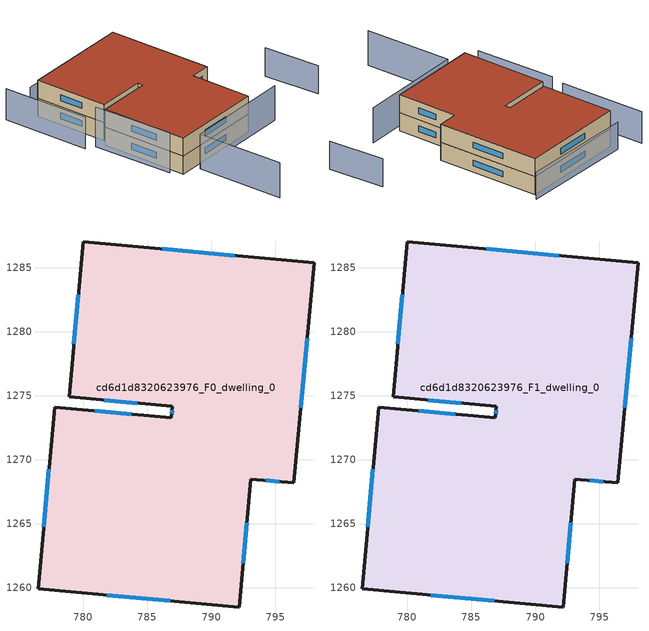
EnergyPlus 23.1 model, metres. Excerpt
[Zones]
cd6d1d8320623976_F0_dwelling_0
 floor ground (EU_floor_Construction): 798.02,1285.37 796.45,1268.19 793.08,1268.5 792.16,1258.48 776.48,1259.92 777.77,1274.11 786.89,1273.28 786.97,1274.17 778.9,1274.91 780,1287.01 z0
 wall outside (EU_wall_Construction): 777.77,1274.11 776.48,1259.92 792.16,1258.48 793.08,1268.5 796.45,1268.19 798.02,1285.37 780,1287.01 778.9,1274.91 786.97,1274.17 786.89,1273.28 777.77,1274.11 z0:3
 window (EU_Window_Construction): 777.33,1269.25 776.92,1264.77 / 783.77,1273.56 780.89,1273.82 / 786.94,1273.87 786.91,1273.58 / 781.66,1274.66 784.2,1274.43 / 779.63,1282.87 779.28,1279.05 / 791.85,1285.93 786.17,1286.45 / 796.99,1274.07 797.48,1279.49 / 794.23,1268.39 795.3,1268.29 / 792.48,1261.91 792.77,1265.07 / 781.85,1259.43 786.79,1258.97 z1.03:1.97
cd6d1d8320623976_F1_dwelling_0
 floor to cd6d1d8320623976_F0_dwelling_0 (EU_floor_Construction): 798.02,1285.37 796.45,1268.19 793.08,1268.5 792.16,1258.48 776.48,1259.92 777.77,1274.11 786.89,1273.28 786.97,1274.17 778.9,1274.91 780,1287.01 z3
 wall outside (EU_wall_Construction): 777.77,1274.11 776.48,1259.92 792.16,1258.48 793.08,1268.5 796.45,1268.19 798.02,1285.37 780,1287.01 778.9,1274.91 786.97,1274.17 786.89,1273.28 777.77,1274.11 z3:6
 window (EU_Window_Construction): 777.33,1269.25 776.92,1264.77 / 783.77,1273.56 780.89,1273.82 / 786.94,1273.87 786.91,1273.58 / 781.66,1274.66 784.2,1274.43 / 779.63,1282.87 779.28,1279.05 / 791.85,1285.93 786.17,1286.45 / 796.99,1274.07 797.48,1279.49 / 794.23,1268.39 795.3,1268.29 / 792.48,1261.91 792.77,1265.07 / 781.85,1259.43 786.79,1258.97 z4.03:4.97
 roof outside (EU_roof_Construction): 792.16,1258.48 793.08,1268.5 796.45,1268.19 798.02,1285.37 780,1287.01 778.9,1274.91 786.97,1274.17 786.89,1273.28 777.77,1274.11 776.48,1259.92 z6
shading: 777.89,1244.23 779.11,1258.59 / 779.11,1258.59 797.2,1257.05 z0:5.8; 807.33,1255.95 807.75,1265.29 z0:4.7; 776.73,1275.05 775.85,1261.79 z0:6.6; 776.69,1290.41 775.47,1276.06 z0:5.2; 799.15,1286.22 780.06,1288.31 z0:4.5
[Building]
EU S2 Campaign: North Axis=0; Terrain=City; Solar Distribution=FullExterior
[Site:Location]
Cape.Town.Intl.AP: Latitude=-33.965; Longitude=18.602; Time Zone=2; Elevation=46
[SizingPeriod:WeatherFileDays]
AnnualSizingPeriod: Begin Month=1; Begin Day of Month=1; End Month=12; End Day of Month=31; Day of Week for Start Day=Monday; Use Weather File Daylight Saving Period=No; Use Weather File Rain and Snow Indicators=No
[MATERIAL]
EU_InternalMass_Material: Roughness=MediumRough; Thickness=0.1; Conductivity=1; Density=1800; Specific Heat=900; Thermal Absorptance=0.9; Solar Absorptance=0.7; Visible Absorptance=0.7
[MATERIAL:NOMASS] Roughness=MediumRough; Thermal Absorptance=0.9; Solar Absorptance=0.7; Visible Absorptance=0.7
Name | Thermal Resistance
EU_wall_NoMass | 0.493876
EU_roof_NoMass | 0.449382
EU_floor_NoMass | 1.25
[WINDOWMATERIAL:SIMPLEGLAZINGSYSTEM]
EU_Window_SimpleGlazing: UFactor=4.4; Solar Heat Gain Coefficient=0.85; Visible Transmittance=0.85
[CONSTRUCTION]
EU_wall_Construction: EU_wall_NoMass
EU_roof_Construction: EU_roof_NoMass
EU_floor_Construction: EU_floor_NoMass
EU_Window_Construction: EU_Window_SimpleGlazing
EU_InternalMass_Construction: EU_InternalMass_Material
[ZONE] Type=1; Multiplier=1; Ceiling Height=autocalculate; Volume=1402.76; Floor Area=autocalculate; Part of Total Floor Area=Yes
cd6d1d8320623976_F0_dwelling_0; cd6d1d8320623976_F1_dwelling_0
[INTERNALMASS] Construction=EU_InternalMass_Construction; Surface Area=467.586
Name | Zone or ZoneList
cd6d1d8320623976_F0_dwelling_0_EU_InternalMass | cd6d1d8320623976_F0_dwelling_0
cd6d1d8320623976_F1_dwelling_0_EU_InternalMass | cd6d1d8320623976_F1_dwelling_0
[OTHEREQUIPMENT] Fuel Type=Electricity; Design Level Calculation Method=Watts/Area; Power per Zone Floor Area=1; Fraction Latent=0; Fraction Radiant=0; Fraction Lost=0; Carbon Dioxide Generation Rate=0; EndUse Subcategory=EU_Step8_InternalGains
Name | Zone or ZoneList or Space or SpaceList | Schedule
EU_Step8_InternalGain_cd6d1d8320623976_F0_dwelling_0_f000 | cd6d1d8320623976_F0_dwelling_0 | EU_Step8_GainSchedule_cd6d1d8320623976_F0_dwelling_0_f000
EU_Step8_InternalGain_cd6d1d8320623976_F1_dwelling_0_f000 | cd6d1d8320623976_F1_dwelling_0 | EU_Step8_GainSchedule_cd6d1d8320623976_F1_dwelling_0_f000
[ZONEVENTILATION:DESIGNFLOWRATE] Schedule=EU_AlwaysOn; Design Flow Rate Calculation Method=AirChanges/Hour; Air Changes per Hour=0.64; Ventilation Type=Natural; Fan Pressure Rise=0; Fan Total Efficiency=1; Constant Term Coefficient=1; Temperature Term Coefficient=0; Velocity Term Coefficient=0; Velocity Squared Term Coefficient=0; Minimum Indoor Temperature=-100; Maximum Indoor Temperature=100; Delta Temperature=-100; Minimum Outdoor Temperature=-100; Maximum Outdoor Temperature=100; Maximum Wind Speed=40
Name | Zone or ZoneList or Space or SpaceList
EU_ConstantAir_cd6d1d8320623976_F0_dwelling_0 | cd6d1d8320623976_F0_dwelling_0
EU_ConstantAir_cd6d1d8320623976_F1_dwelling_0 | cd6d1d8320623976_F1_dwelling_0
[HVACTEMPLATE:THERMOSTAT] Constant Heating Setpoint=20; Constant Cooling Setpoint=50
EU_HeatOnly_cd6d1d8320623976_F0_dwelling_0; EU_HeatOnly_cd6d1d8320623976_F1_dwelling_0
[HVACTEMPLATE:ZONE:IDEALLOADSAIRSYSTEM] System Availability Schedule=EU_AlwaysOn; Maximum Heating Supply Air Temperature=50; Minimum Cooling Supply Air Temperature=13; Maximum Heating Supply Air Humidity Ratio=0.0156; Minimum Cooling Supply Air Humidity Ratio=0.0077; Heating Limit=NoLimit; Cooling Limit=NoLimit; Heating Availability Schedule=EU_AlwaysOn; Cooling Availability Schedule=EU_CoolingOff; Dehumidification Control Type=ConstantSensibleHeatRatio; Cooling Sensible Heat Ratio=0.7; Dehumidification Setpoint=60; Humidification Control Type=None; Humidification Setpoint=30; Outdoor Air Method=None; Outdoor Air Flow Rate per Person=0.00944; Outdoor Air Flow Rate per Zone Floor Area=0; Outdoor Air Flow Rate per Zone=0; Demand Controlled Ventilation Type=None; Outdoor Air Economizer Type=NoEconomizer; Heat Recovery Type=None; Sensible Heat Recovery Effectiveness=0.7; Latent Heat Recovery Effectiveness=0.65
Name | Template Thermostat
cd6d1d8320623976_F0_dwelling_0 | EU_HeatOnly_cd6d1d8320623976_F0_dwelling_0
cd6d1d8320623976_F1_dwelling_0 | EU_HeatOnly_cd6d1d8320623976_F1_dwelling_0
[SIZING:ZONE] Zone Cooling Design Supply Air Temperature Input Method=SupplyAirTemperature; Zone Cooling Design Supply Air Temperature=13; Zone Heating Design Supply Air Temperature Input Method=SupplyAirTemperature; Zone Heating Design Supply Air Temperature=50; Zone Cooling Design Supply Air Humidity Ratio=0.008; Zone Heating Design Supply Air Humidity Ratio=0.008; Cooling Design Air Flow Method=DesignDay; Cooling Design Air Flow Rate=0; Cooling Minimum Air Flow per Zone Floor Area=0.000762; Cooling Minimum Air Flow=0; Cooling Minimum Air Flow Fraction=0.2; Heating Design Air Flow Method=DesignDay; Heating Design Air Flow Rate=0; Heating Maximum Air Flow per Zone Floor Area=0.002032; Heating Maximum Air Flow=0.141576; Heating Maximum Air Flow Fraction=0.3; Account for Dedicated Outdoor Air System=No; Dedicated Outdoor Air System Control Strategy=NeutralSupplyAir; Dedicated Outdoor Air Low Setpoint Temperature for Design=autosize; Dedicated Outdoor Air High Setpoint Temperature for Design=autosize; Zone Load Sizing Method=Sensible Load Only No Latent Load; Zone Latent Cooling Design Supply Air Humidity Ratio Input Method=HumidityRatioDifference; Zone Cooling Design Supply Air Humidity Ratio Difference=0.005; Zone Latent Heating Design Supply Air Humidity Ratio Input Method=HumidityRatioDifference; Zone Humidification Design Supply Air Humidity Ratio Difference=0.005
cd6d1d8320623976_F0_dwelling_0; cd6d1d8320623976_F1_dwelling_0
[SCHEDULE:CONSTANT]
Name | Hourly Value
EU_AlwaysOn | 1
EU_CoolingOff | 0
[SCHEDULE:FILE] Column Number=1; Rows to Skip at Top=0; Number of Hours of Data=8760; Column Separator=Comma; Interpolate to Timestep=No; Minutes per Item=60; Adjust Schedule for Daylight Savings=Yes
Name | File
EU_Step8_GainSchedule_cd6d1d8320623976_F0_dwelling_0_f000 | ../../schedules/cd6d1d8320623976/cd6d1d8320623976_F0_dwelling_0_f000_gain.csv
EU_Step8_GainSchedule_cd6d1d8320623976_F1_dwelling_0_f000 | ../../schedules/cd6d1d8320623976/cd6d1d8320623976_F1_dwelling_0_f000_gain.csv
